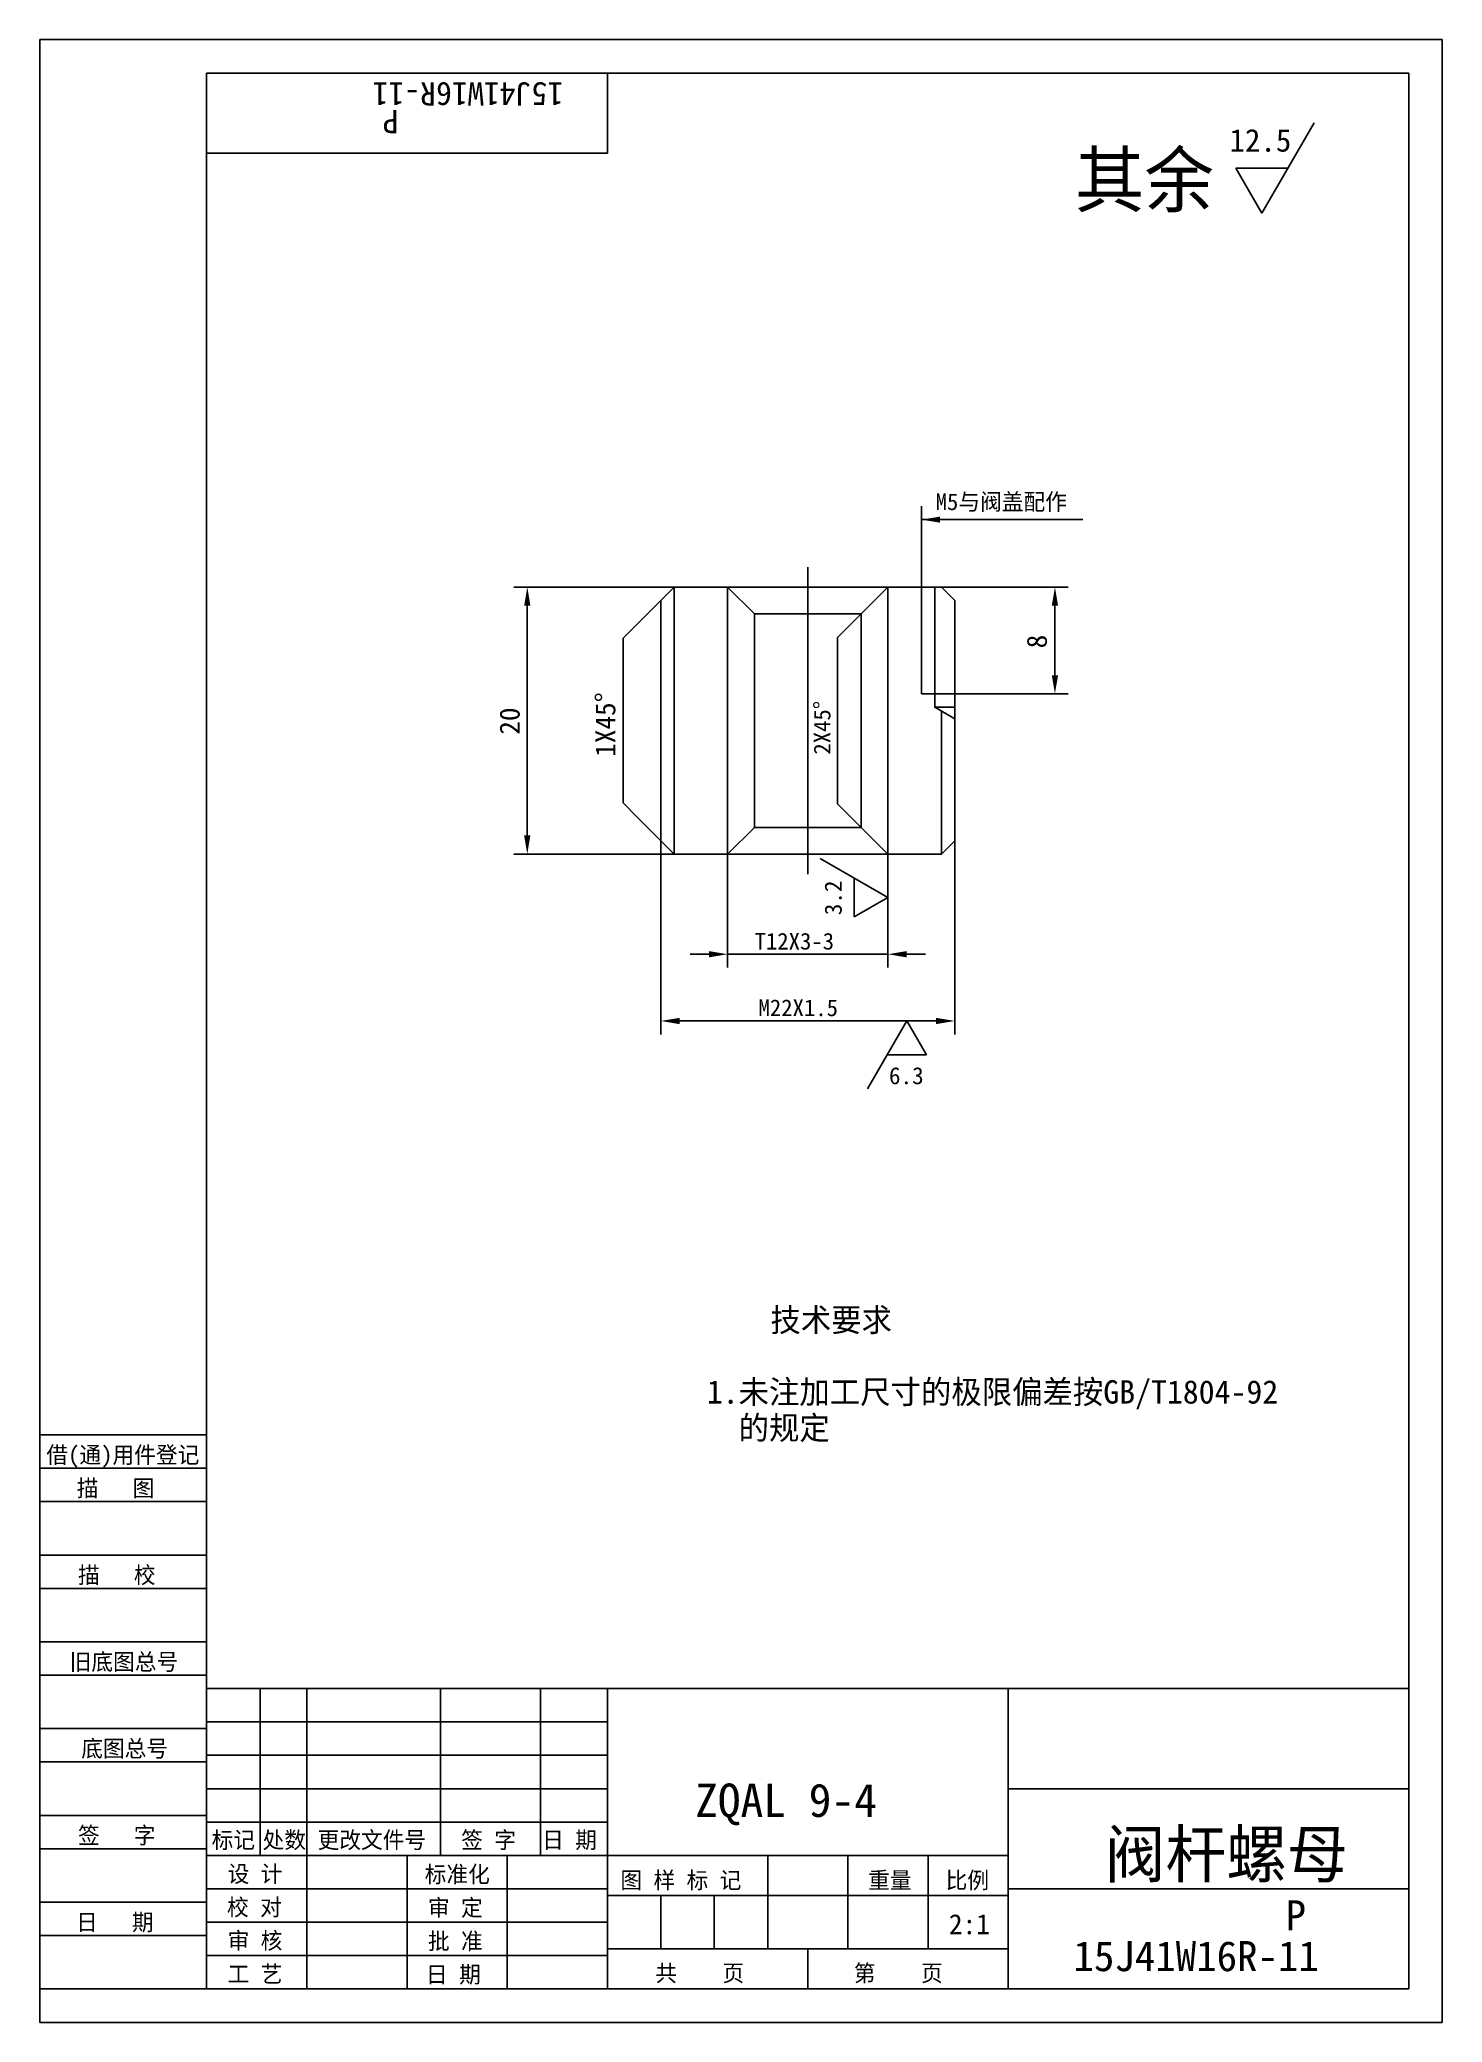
# Model space of a CAD drawing. Header units: metres. Extents: x 0 to 210, y 0 to 297.
import ezdxf

# ---------------------------------------------------------------- set-up
doc = ezdxf.new("R2010")
doc.units = ezdxf.units.M
for name, color, linetype in [('C', 6, 'Continuous'), ('D', 1, 'Continuous'), ('FL', 5, 'Continuous'), ('HA', 5, 'Continuous'), ('T', 7, 'Continuous'), ('TL', 4, 'Continuous')]:
    doc.layers.add(name, color=color, linetype=linetype)

# ---------------------------------------------------------------- blocks, each defined once
blk = doc.blocks.new('TUKUN4')
at = {"layer": 'FL'}
for p, q in [((0, 297), (0, 0)), ((210, 297), (0, 297)), ((210, 0), (210, 297)), ((0, 78), (25, 78)), ((0, 70), (25, 70)), ((0, 65), (25, 65)), ((0, 57), (25, 57)), ((0, 52), (25, 52)), ((33, 25), (33, 50)), ((40, 5), (40, 50)), ((60, 25), (60, 50)), ((75, 25), (75, 50)), ((25, 45), (85, 45)), ((0, 44), (25, 44)), ((0, 39), (25, 39)), ((25, 40), (85, 40)), ((25, 35), (85, 35)), ((0, 31), (25, 31)), ((25, 30), (85, 30)), ((0, 26), (25, 26)), ((70, 5), (70, 25)), ((0, 18), (25, 18)), ((25, 20), (85, 20)), ((25, 15), (85, 15)), ((0, 13), (25, 13)), ((25, 10), (85, 10)), ((0, 0), (210, 0))]:
    blk.add_line(p, q, dxfattribs=at)
at = {"layer": 'TL'}
for p, q in [((25, 5), (25, 292)), ((205, 292), (25, 292)), ((85, 292), (85, 280)), ((205, 5), (205, 292)), ((85, 280), (25, 280)), ((0, 88), (25, 88)), ((0, 83), (25, 83)), ((205, 50), (25, 50)), ((85, 5), (85, 50)), ((145, 5), (145, 50)), ((205, 35), (145, 35)), ((145, 25), (25, 25)), ((55, 5), (55, 25)), ((109, 11), (109, 25)), ((121, 11), (121, 25)), ((133, 11), (133, 25)), ((85, 19), (145, 19)), ((93, 11), (93, 19)), ((101, 11), (101, 19)), ((205, 20), (145, 20)), ((145, 11), (85, 11)), ((115, 5), (115, 11)), ((0, 5), (205, 5))]:
    blk.add_line(p, q, dxfattribs=at)
at = {"layer": 'T'}
for s, p in [('借(通)用件登记', (1, 83.76)), ('描   图', (5.56, 78.76)), ('描   校', (5.74, 65.76)), ('旧底图总号', (4.49, 52.76)), ('底图总号', (6.22, 39.76)), ('签   字', (5.74, 26.76)), ('标记', (25.75, 26.07)), ('处数', (33.38, 26.07)), ('更改文件号', (41.61, 26.07)), ('签 字', (63.1, 26.07)), ('日 期', (75.23, 26.07)), ('设 计', (28.14, 20.99)), ('标准化', (57.65, 20.93)), ('图 样 标 记', (86.95, 20.04)), ('重量', (124.03, 20.04)), ('比例', (135.64, 20.04)), ('校 对', (28.05, 15.99)), ('审 定', (58.13, 15.93)), ('日   期', (5.45, 13.76)), ('审 核', (28.14, 10.99)), ('批 准', (58.13, 10.93)), ('共    页', (92.18, 6.13)), ('第    页', (121.9, 6.13)), ('工 艺', (28.14, 5.99)), ('日 期', (57.84, 5.93))]:
    blk.add_text(s, height=2.5, dxfattribs=at).set_placement(p)

msp = doc.modelspace()

# ---------------------------------------------------------------- linework, layer by layer
at = {"layer": 'C'}
msp.add_lwpolyline([(115, 218), (115, 172)], dxfattribs=at)
at = {"layer": 'D'}
for p, q in [((190.81, 284.52), (183, 271)), ((183, 271), (179.1, 277.76)), ((179.1, 277.76), (186.9, 277.76)), ((132, 224.39), (132, 227.1)), ((132, 215), (132, 227.05)), ((150.76, 225.1), (132, 225.1)), ((150.76, 225.1), (156.16, 225.1)), ((95, 215), (71, 215)), ((135, 215), (154, 215)), ((73, 212.2), (73, 177.8)), ((93, 213), (87.34, 207.34)), ((123, 211), (119.46, 207.46)), ((152, 212.2), (152, 201.8)), ((87.34, 182.66), (87.34, 207.34)), ((119.46, 182.54), (119.46, 207.46)), ((137, 199), (154, 199)), ((89.46, 180.54), (87.34, 182.66)), ((123, 179), (119.46, 182.54)), ((93, 177), (89.46, 180.54)), ((93, 177), (93, 148)), ((137, 177), (137, 148)), ((95, 175), (71, 175)), ((103, 175), (103, 158)), ((116.86, 174.36), (127, 168.51)), ((127, 175), (127, 158)), ((121.93, 165.58), (121.93, 171.44)), ((127, 168.51), (121.93, 165.58)), ((100.2, 160), (97.4, 160)), ((103, 160), (127, 160)), ((129.8, 160), (132.6, 160)), ((95.8, 150), (134.2, 150)), ((123.96, 139.86), (129.82, 150)), ((129.82, 150), (132.75, 144.93)), ((132.75, 144.93), (126.89, 144.93))]:
    msp.add_line(p, q, dxfattribs=at)
for points in [[(134.8, 224.65), (132, 225.1), (134.8, 225.55)], [(72.53, 212.2), (73.47, 212.2), (73, 215)], [(151.53, 212.2), (152.47, 212.2), (152, 215)], [(151.53, 201.8), (152.47, 201.8), (152, 199)], [(72.53, 177.8), (73.47, 177.8), (73, 175)], [(100.2, 160.47), (100.2, 159.53), (103, 160)], [(129.8, 160.47), (129.8, 159.53), (127, 160)], [(95.8, 150.47), (95.8, 149.53), (93, 150)], [(134.2, 150.47), (134.2, 149.53), (137, 150)]]:
    msp.add_solid(points, dxfattribs=at)
at = {"layer": 'HA'}
for p, q in [((95, 215), (95, 175)), ((103, 215), (103, 175)), ((127, 175), (127, 215)), ((132, 215), (132, 199)), ((135, 175), (135, 196.42))]:
    msp.add_line(p, q, dxfattribs=at)
at = {"layer": 'TL'}
for p, q in [((103, 215), (127, 215)), ((107, 211), (123, 211)), ((134, 197), (137, 197)), ((107, 179), (123, 179)), ((103, 175), (127, 175))]:
    msp.add_line(p, q, dxfattribs=at)
msp.add_lwpolyline([(103, 175), (95, 175), (93, 177), (93, 213), (95, 215), (103, 215), (107, 211), (107, 179)], close=True, dxfattribs=at)
for points in [[(127, 215), (123, 211), (123, 179), (127, 175), (135, 175), (137, 177), (137, 195.27), (134, 197), (134, 215), (127, 215)], [(132, 215), (135, 215), (137, 213), (137, 195.27)], [(137, 199), (132, 199)]]:
    msp.add_lwpolyline(points, dxfattribs=at)

# ---------------------------------------------------------------- block references
at = {"layer": 'D'}
msp.add_blockref('TUKUN4', (0, 0), dxfattribs=at)

# ---------------------------------------------------------------- texts
for s, height, rotation, p in [('15J41W16R-11', 3.5, 180, (78.39, 290.61)), ('P', 3.5, 180, (53.74, 286.48)), ('8', 3, 90, (150.79, 205.82)), ('1X45%%d', 3, 90, (86.19, 189.57)), ('20', 3, 90, (71.86, 192.88)), ('2X45%%d', 2.5, 90, (118.39, 189.9)), ('3.2', 2.55, 90, (120.08, 165.84))]:
    msp.add_text(s, height=height, rotation=rotation, dxfattribs=at).set_placement(p)
for s, height, p in [('12.5', 3.4, (178.14, 280.22)), ('其余', 8, (155, 272)), ('M5与阀盖配作', 2.5, (134.14, 226.53)), ('T12X3-3', 2.5, (107.03, 160.7)), ('M22X1.5', 2.5, (107.62, 150.73)), ('6.3', 2.55, (127.15, 140.53)), ('    技术要求', 3.5, (99.88, 103.47)), ('1.未注加工尺寸的极限偏差按GB/T1804-92', 3.5, (99.88, 92.69)), ('  的规定', 3.5, (99.88, 87.3)), ('ZQAL 9-4', 5, (98.13, 30.77)), ('阀杆螺母', 7, (159.45, 21.71)), ('P', 4.5, (186.53, 13.79)), ('2:1', 3, (136.13, 13.2)), ('15J41W16R-11', 4.5, (154.78, 7.67))]:
    msp.add_text(s, height=height, dxfattribs=at).set_placement(p)

doc.saveas('drawing.dxf')
